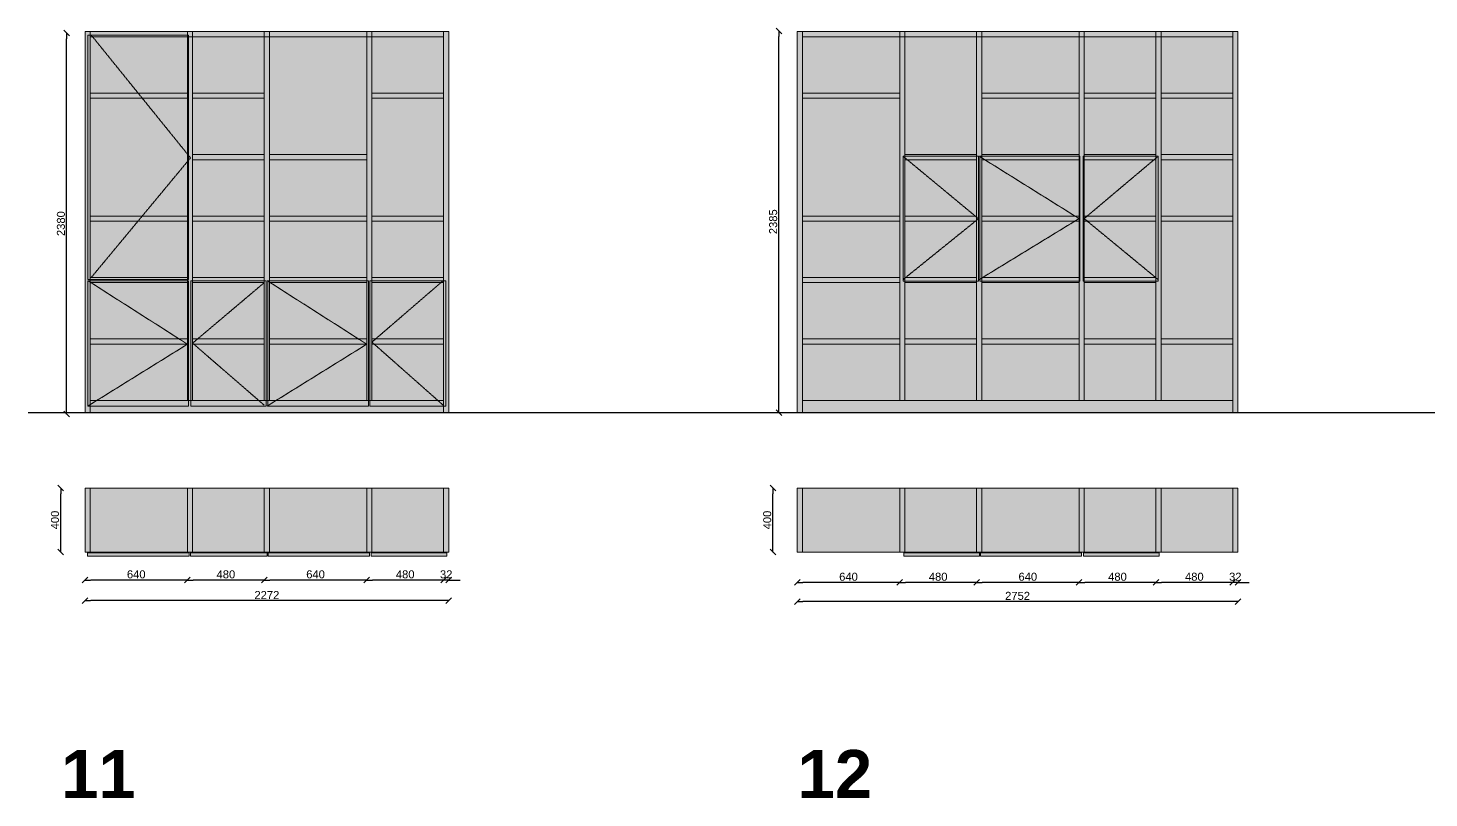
# Model space of a CAD drawing. Header units: inches. Extents: x -2150 to 187520, y -61540 to -22885.
# Drawn here: x 108414 to 117164, y -41504 to -36694 of the extents above; entities that cross this region are included whole.
import ezdxf

# ---------------------------------------------------------------- set-up
doc = ezdxf.new("R2010")
doc.units = ezdxf.units.IN
doc.header["$MEASUREMENT"] = 0
doc.linetypes.add('ISO-02 Linea a tratti', pattern=[3.81, 3.048, -0.762])
doc.layers.add('Linee arredi', color=3, linetype='Continuous', lineweight=20)
doc.layers.add('Quote', color=5, linetype='Continuous')
doc.styles.add('Arial', font='Arial.ttf')
doc.styles.add('Arial (bold)', font='Arial Bold.ttf')
doc.dimstyles.new('M&C_quote arredo', dxfattribs={"dimtxt": 50, "dimasz": 35.34668, "dimexe": 0, "dimexo": 0, "dimgap": 10, "dimtad": 1, "dimdec": 0, "dimtxsty": 'Arial', "dimblk": 'VW_SLASH', "dimcen": 0, "dimse1": 1, "dimse2": 1, "dimazin": 0, "dimtfac": 1, "dimtdec": 0, "dimtix": 1, "dimtmove": 0, "dimatfit": 0, "dimldrblk": 'VW_SLASH', "dimfxl": 0, "dimfxlon": 1, "dimfrac": 2, "dimtolj": 1, "dimarcsym": 0})

# ---------------------------------------------------------------- blocks, each defined once
blk = doc.blocks.new('VW_SLASH')
at = {"color": 0, "linetype": 'ByBlock', "lineweight": -2, "transparency": 16777216}
blk.add_line((0, 0), (-1, 0), dxfattribs=at)
at = {"color": 0, "linetype": 'Continuous', "lineweight": -2, "transparency": 16777216, "flags": 128}
blk.add_lwpolyline([(0.5, 0.5), (-0.5, -0.5)], dxfattribs=at)
blk = doc.blocks.new('*D471')
at = {"layer": 'Defpoints', "color": 0, "transparency": 16777216}
for p in [(108654.8, -36726), (108806.7, -36726), (108806.7, -39106)]:
    blk.add_point(p, dxfattribs=at)
at = {"layer": 'Quote', "color": 0, "lineweight": -2, "transparency": 16777216}
blk.add_line((108654.8, -39070.6), (108654.8, -36761.3), dxfattribs=at)
at = {"layer": 'Quote', "color": 0, "lineweight": -2, "transparency": 16777216, "xscale": 35.3466796875, "yscale": 35.3466796875, "zscale": 35.3466796875}
for p, rotation in [((108654.8, -36726), 90), ((108654.8, -39106), 270)]:
    blk.add_blockref('VW_SLASH', p, dxfattribs=dict(at, rotation=rotation))
at = {"layer": 'Quote', "color": 0, "transparency": 16777216, "insert": (108619.2, -37916), "char_height": 50, "attachment_point": 5, "rotation": 90, "style": 'Arial'}
blk.add_mtext('\\A1;2380', dxfattribs=at)
blk = doc.blocks.new('*D472')
at = {"layer": 'Defpoints', "color": 0, "transparency": 16777216}
for p in [(108769.5, -39981.7), (109409.5, -39967.7), (108769.5, -40142.7)]:
    blk.add_point(p, dxfattribs=at)
at = {"layer": 'Quote', "color": 0, "lineweight": -2, "transparency": 16777216}
blk.add_line((109374.2, -40142.7), (108804.9, -40142.7), dxfattribs=at)
at = {"layer": 'Quote', "color": 0, "lineweight": -2, "transparency": 16777216, "xscale": 35.3466796875, "yscale": 35.3466796875, "zscale": 35.3466796875, "rotation": 180}
blk.add_blockref('VW_SLASH', (108769.5, -40142.7), dxfattribs=at)
at = {"layer": 'Quote', "color": 0, "lineweight": -2, "transparency": 16777216, "xscale": 35.3466796875, "yscale": 35.3466796875, "zscale": 35.3466796875}
blk.add_blockref('VW_SLASH', (109409.5, -40142.7), dxfattribs=at)
at = {"layer": 'Quote', "color": 0, "transparency": 16777216, "insert": (109089.5, -40107.2), "char_height": 50, "attachment_point": 5, "style": 'Arial'}
blk.add_mtext('\\A1;640', dxfattribs=at)
blk = doc.blocks.new('*D473')
at = {"layer": 'Defpoints', "color": 0, "transparency": 16777216}
for p in [(109409.5, -39967.7), (109889.5, -39905.7), (109409.5, -40142.7)]:
    blk.add_point(p, dxfattribs=at)
at = {"layer": 'Quote', "color": 0, "lineweight": -2, "transparency": 16777216}
blk.add_line((109854.2, -40142.7), (109444.9, -40142.7), dxfattribs=at)
at = {"layer": 'Quote', "color": 0, "lineweight": -2, "transparency": 16777216, "xscale": 35.3466796875, "yscale": 35.3466796875, "zscale": 35.3466796875, "rotation": 180}
blk.add_blockref('VW_SLASH', (109409.5, -40142.7), dxfattribs=at)
at = {"layer": 'Quote', "color": 0, "lineweight": -2, "transparency": 16777216, "xscale": 35.3466796875, "yscale": 35.3466796875, "zscale": 35.3466796875}
blk.add_blockref('VW_SLASH', (109889.5, -40142.7), dxfattribs=at)
at = {"layer": 'Quote', "color": 0, "transparency": 16777216, "insert": (109649.5, -40107.2), "char_height": 50, "attachment_point": 5, "style": 'Arial'}
blk.add_mtext('\\A1;480', dxfattribs=at)
blk = doc.blocks.new('*D474')
at = {"layer": 'Defpoints', "color": 0, "transparency": 16777216}
for p in [(109889.5, -39905.7), (110529.5, -39967.7), (109889.5, -40142.7)]:
    blk.add_point(p, dxfattribs=at)
at = {"layer": 'Quote', "color": 0, "lineweight": -2, "transparency": 16777216}
blk.add_line((110494.2, -40142.7), (109924.9, -40142.7), dxfattribs=at)
at = {"layer": 'Quote', "color": 0, "lineweight": -2, "transparency": 16777216, "xscale": 35.3466796875, "yscale": 35.3466796875, "zscale": 35.3466796875, "rotation": 180}
blk.add_blockref('VW_SLASH', (109889.5, -40142.7), dxfattribs=at)
at = {"layer": 'Quote', "color": 0, "lineweight": -2, "transparency": 16777216, "xscale": 35.3466796875, "yscale": 35.3466796875, "zscale": 35.3466796875}
blk.add_blockref('VW_SLASH', (110529.5, -40142.7), dxfattribs=at)
at = {"layer": 'Quote', "color": 0, "transparency": 16777216, "insert": (110209.5, -40107.2), "char_height": 50, "attachment_point": 5, "style": 'Arial'}
blk.add_mtext('\\A1;640', dxfattribs=at)
blk = doc.blocks.new('*D475')
at = {"layer": 'Defpoints', "color": 0, "transparency": 16777216}
for p in [(110529.5, -39967.7), (111009.5, -39981.7), (110529.5, -40142.7)]:
    blk.add_point(p, dxfattribs=at)
at = {"layer": 'Quote', "color": 0, "lineweight": -2, "transparency": 16777216}
blk.add_line((110974.2, -40142.7), (110564.9, -40142.7), dxfattribs=at)
at = {"layer": 'Quote', "color": 0, "lineweight": -2, "transparency": 16777216, "xscale": 35.3466796875, "yscale": 35.3466796875, "zscale": 35.3466796875, "rotation": 180}
blk.add_blockref('VW_SLASH', (110529.5, -40142.7), dxfattribs=at)
at = {"layer": 'Quote', "color": 0, "lineweight": -2, "transparency": 16777216, "xscale": 35.3466796875, "yscale": 35.3466796875, "zscale": 35.3466796875}
blk.add_blockref('VW_SLASH', (111009.5, -40142.7), dxfattribs=at)
at = {"layer": 'Quote', "color": 0, "transparency": 16777216, "insert": (110769.5, -40107.2), "char_height": 50, "attachment_point": 5, "style": 'Arial'}
blk.add_mtext('\\A1;480', dxfattribs=at)
blk = doc.blocks.new('*D476')
at = {"layer": 'Defpoints', "color": 0, "transparency": 16777216}
for p in [(111009.5, -39981.7), (111041.5, -39981.7), (111009.5, -40142.7)]:
    blk.add_point(p, dxfattribs=at)
at = {"layer": 'Quote', "color": 0, "lineweight": -2, "transparency": 16777216}
for p, q in [((110974.2, -40142.7), (110938.8, -40142.7)), ((111041.5, -40142.7), (111009.5, -40142.7)), ((111076.9, -40142.7), (111112.2, -40142.7))]:
    blk.add_line(p, q, dxfattribs=at)
at = {"layer": 'Quote', "color": 0, "lineweight": -2, "transparency": 16777216, "xscale": 35.3466796875, "yscale": 35.3466796875, "zscale": 35.3466796875}
blk.add_blockref('VW_SLASH', (111009.5, -40142.7), dxfattribs=at)
at = {"layer": 'Quote', "color": 0, "lineweight": -2, "transparency": 16777216, "xscale": 35.3466796875, "yscale": 35.3466796875, "zscale": 35.3466796875, "rotation": 180}
blk.add_blockref('VW_SLASH', (111041.5, -40142.7), dxfattribs=at)
at = {"layer": 'Quote', "color": 0, "transparency": 16777216, "insert": (111025.5, -40107.2), "char_height": 50, "attachment_point": 5, "style": 'Arial'}
blk.add_mtext('\\A1;32', dxfattribs=at)
blk = doc.blocks.new('*D477')
at = {"layer": 'Defpoints', "color": 0, "transparency": 16777216}
for p in [(108769.5, -39981.7), (111041.5, -39981.7), (108769.5, -40271.4)]:
    blk.add_point(p, dxfattribs=at)
at = {"layer": 'Quote', "color": 0, "lineweight": -2, "transparency": 16777216}
blk.add_line((111006.2, -40271.4), (108804.9, -40271.4), dxfattribs=at)
at = {"layer": 'Quote', "color": 0, "lineweight": -2, "transparency": 16777216, "xscale": 35.3466796875, "yscale": 35.3466796875, "zscale": 35.3466796875, "rotation": 180}
blk.add_blockref('VW_SLASH', (108769.5, -40271.4), dxfattribs=at)
at = {"layer": 'Quote', "color": 0, "lineweight": -2, "transparency": 16777216, "xscale": 35.3466796875, "yscale": 35.3466796875, "zscale": 35.3466796875}
blk.add_blockref('VW_SLASH', (111041.5, -40271.4), dxfattribs=at)
at = {"layer": 'Quote', "color": 0, "transparency": 16777216, "insert": (109905.5, -40236.3), "char_height": 50, "attachment_point": 5, "style": 'Arial'}
blk.add_mtext('\\A1;2272', dxfattribs=at)
blk = doc.blocks.new('*D478')
at = {"layer": 'Defpoints', "color": 0, "transparency": 16777216}
for p in [(113218.2, -39967.7), (113858.2, -39920.7), (113218.2, -40157.7)]:
    blk.add_point(p, dxfattribs=at)
at = {"layer": 'Quote', "color": 0, "lineweight": -2, "transparency": 16777216}
blk.add_line((113822.9, -40157.7), (113253.6, -40157.7), dxfattribs=at)
at = {"layer": 'Quote', "color": 0, "lineweight": -2, "transparency": 16777216, "xscale": 35.3466796875, "yscale": 35.3466796875, "zscale": 35.3466796875, "rotation": 180}
blk.add_blockref('VW_SLASH', (113218.2, -40157.7), dxfattribs=at)
at = {"layer": 'Quote', "color": 0, "lineweight": -2, "transparency": 16777216, "xscale": 35.3466796875, "yscale": 35.3466796875, "zscale": 35.3466796875}
blk.add_blockref('VW_SLASH', (113858.2, -40157.7), dxfattribs=at)
at = {"layer": 'Quote', "color": 0, "transparency": 16777216, "insert": (113538.2, -40122.2), "char_height": 50, "attachment_point": 5, "style": 'Arial'}
blk.add_mtext('\\A1;640', dxfattribs=at)
blk = doc.blocks.new('*D479')
at = {"layer": 'Defpoints', "color": 0, "transparency": 16777216}
for p in [(113858.2, -39920.7), (114338.2, -39967.7), (113858.2, -40157.7)]:
    blk.add_point(p, dxfattribs=at)
at = {"layer": 'Quote', "color": 0, "lineweight": -2, "transparency": 16777216}
blk.add_line((114302.9, -40157.7), (113893.6, -40157.7), dxfattribs=at)
at = {"layer": 'Quote', "color": 0, "lineweight": -2, "transparency": 16777216, "xscale": 35.3466796875, "yscale": 35.3466796875, "zscale": 35.3466796875, "rotation": 180}
blk.add_blockref('VW_SLASH', (113858.2, -40157.7), dxfattribs=at)
at = {"layer": 'Quote', "color": 0, "lineweight": -2, "transparency": 16777216, "xscale": 35.3466796875, "yscale": 35.3466796875, "zscale": 35.3466796875}
blk.add_blockref('VW_SLASH', (114338.2, -40157.7), dxfattribs=at)
at = {"layer": 'Quote', "color": 0, "transparency": 16777216, "insert": (114098.2, -40122.2), "char_height": 50, "attachment_point": 5, "style": 'Arial'}
blk.add_mtext('\\A1;480', dxfattribs=at)
blk = doc.blocks.new('*D480')
at = {"layer": 'Defpoints', "color": 0, "transparency": 16777216}
for p in [(114338.2, -39967.7), (114978.2, -39920.7), (114338.2, -40157.7)]:
    blk.add_point(p, dxfattribs=at)
at = {"layer": 'Quote', "color": 0, "lineweight": -2, "transparency": 16777216}
blk.add_line((114942.9, -40157.7), (114373.6, -40157.7), dxfattribs=at)
at = {"layer": 'Quote', "color": 0, "lineweight": -2, "transparency": 16777216, "xscale": 35.3466796875, "yscale": 35.3466796875, "zscale": 35.3466796875, "rotation": 180}
blk.add_blockref('VW_SLASH', (114338.2, -40157.7), dxfattribs=at)
at = {"layer": 'Quote', "color": 0, "lineweight": -2, "transparency": 16777216, "xscale": 35.3466796875, "yscale": 35.3466796875, "zscale": 35.3466796875}
blk.add_blockref('VW_SLASH', (114978.2, -40157.7), dxfattribs=at)
at = {"layer": 'Quote', "color": 0, "transparency": 16777216, "insert": (114658.2, -40122.2), "char_height": 50, "attachment_point": 5, "style": 'Arial'}
blk.add_mtext('\\A1;640', dxfattribs=at)
blk = doc.blocks.new('*D481')
at = {"layer": 'Defpoints', "color": 0, "transparency": 16777216}
for p in [(114978.2, -39920.7), (115458.2, -39967.7), (114978.2, -40157.7)]:
    blk.add_point(p, dxfattribs=at)
at = {"layer": 'Quote', "color": 0, "lineweight": -2, "transparency": 16777216}
blk.add_line((115422.9, -40157.7), (115013.6, -40157.7), dxfattribs=at)
at = {"layer": 'Quote', "color": 0, "lineweight": -2, "transparency": 16777216, "xscale": 35.3466796875, "yscale": 35.3466796875, "zscale": 35.3466796875, "rotation": 180}
blk.add_blockref('VW_SLASH', (114978.2, -40157.7), dxfattribs=at)
at = {"layer": 'Quote', "color": 0, "lineweight": -2, "transparency": 16777216, "xscale": 35.3466796875, "yscale": 35.3466796875, "zscale": 35.3466796875}
blk.add_blockref('VW_SLASH', (115458.2, -40157.7), dxfattribs=at)
at = {"layer": 'Quote', "color": 0, "transparency": 16777216, "insert": (115218.2, -40122.2), "char_height": 50, "attachment_point": 5, "style": 'Arial'}
blk.add_mtext('\\A1;480', dxfattribs=at)
blk = doc.blocks.new('*D482')
at = {"layer": 'Defpoints', "color": 0, "transparency": 16777216}
for p in [(115458.2, -39967.7), (115938.2, -39920.7), (115458.2, -40157.7)]:
    blk.add_point(p, dxfattribs=at)
at = {"layer": 'Quote', "color": 0, "lineweight": -2, "transparency": 16777216}
blk.add_line((115902.9, -40157.7), (115493.6, -40157.7), dxfattribs=at)
at = {"layer": 'Quote', "color": 0, "lineweight": -2, "transparency": 16777216, "xscale": 35.3466796875, "yscale": 35.3466796875, "zscale": 35.3466796875, "rotation": 180}
blk.add_blockref('VW_SLASH', (115458.2, -40157.7), dxfattribs=at)
at = {"layer": 'Quote', "color": 0, "lineweight": -2, "transparency": 16777216, "xscale": 35.3466796875, "yscale": 35.3466796875, "zscale": 35.3466796875}
blk.add_blockref('VW_SLASH', (115938.2, -40157.7), dxfattribs=at)
at = {"layer": 'Quote', "color": 0, "transparency": 16777216, "insert": (115698.2, -40122.2), "char_height": 50, "attachment_point": 5, "style": 'Arial'}
blk.add_mtext('\\A1;480', dxfattribs=at)
blk = doc.blocks.new('*D483')
at = {"layer": 'Defpoints', "color": 0, "transparency": 16777216}
for p in [(115938.2, -39920.7), (115970.2, -39996.7), (115938.2, -40157.7)]:
    blk.add_point(p, dxfattribs=at)
at = {"layer": 'Quote', "color": 0, "lineweight": -2, "transparency": 16777216}
for p, q in [((115902.9, -40157.7), (115867.5, -40157.7)), ((115970.2, -40157.7), (115938.2, -40157.7)), ((116005.6, -40157.7), (116040.9, -40157.7))]:
    blk.add_line(p, q, dxfattribs=at)
at = {"layer": 'Quote', "color": 0, "lineweight": -2, "transparency": 16777216, "xscale": 35.3466796875, "yscale": 35.3466796875, "zscale": 35.3466796875}
blk.add_blockref('VW_SLASH', (115938.2, -40157.7), dxfattribs=at)
at = {"layer": 'Quote', "color": 0, "lineweight": -2, "transparency": 16777216, "xscale": 35.3466796875, "yscale": 35.3466796875, "zscale": 35.3466796875, "rotation": 180}
blk.add_blockref('VW_SLASH', (115970.2, -40157.7), dxfattribs=at)
at = {"layer": 'Quote', "color": 0, "transparency": 16777216, "insert": (115954.2, -40122.2), "char_height": 50, "attachment_point": 5, "style": 'Arial'}
blk.add_mtext('\\A1;32', dxfattribs=at)
blk = doc.blocks.new('*D484')
at = {"layer": 'Defpoints', "color": 0, "transparency": 16777216}
for p in [(113103.5, -36711.7), (113255.4, -36711.7), (113255.4, -39096.7)]:
    blk.add_point(p, dxfattribs=at)
at = {"layer": 'Quote', "color": 0, "lineweight": -2, "transparency": 16777216}
blk.add_line((113103.5, -39061.4), (113103.5, -36747.1), dxfattribs=at)
at = {"layer": 'Quote', "color": 0, "lineweight": -2, "transparency": 16777216, "xscale": 35.3466796875, "yscale": 35.3466796875, "zscale": 35.3466796875}
for p, rotation in [((113103.5, -36711.7), 90), ((113103.5, -39096.7), 270)]:
    blk.add_blockref('VW_SLASH', p, dxfattribs=dict(at, rotation=rotation))
at = {"layer": 'Quote', "color": 0, "transparency": 16777216, "insert": (113067.9, -37904.2), "char_height": 50, "attachment_point": 5, "rotation": 90, "style": 'Arial'}
blk.add_mtext('\\A1;2385', dxfattribs=at)
blk = doc.blocks.new('*D485')
at = {"layer": 'Defpoints', "color": 0, "transparency": 16777216}
for p in [(113218.2, -39987.5), (115970.2, -39996.7), (113218.2, -40277.2)]:
    blk.add_point(p, dxfattribs=at)
at = {"layer": 'Quote', "color": 0, "lineweight": -2, "transparency": 16777216}
blk.add_line((115934.9, -40277.2), (113253.6, -40277.2), dxfattribs=at)
at = {"layer": 'Quote', "color": 0, "lineweight": -2, "transparency": 16777216, "xscale": 35.3466796875, "yscale": 35.3466796875, "zscale": 35.3466796875, "rotation": 180}
blk.add_blockref('VW_SLASH', (113218.2, -40277.2), dxfattribs=at)
at = {"layer": 'Quote', "color": 0, "lineweight": -2, "transparency": 16777216, "xscale": 35.3466796875, "yscale": 35.3466796875, "zscale": 35.3466796875}
blk.add_blockref('VW_SLASH', (115970.2, -40277.2), dxfattribs=at)
at = {"layer": 'Quote', "color": 0, "transparency": 16777216, "insert": (114594.2, -40241.6), "char_height": 50, "attachment_point": 5, "style": 'Arial'}
blk.add_mtext('\\A1;2752', dxfattribs=at)
blk = doc.blocks.new('*D520')
at = {"layer": 'Defpoints', "color": 0, "transparency": 16777216}
for p in [(108617.6, -39567.7), (108769.5, -39567.7), (108769.5, -39967.7)]:
    blk.add_point(p, dxfattribs=at)
at = {"layer": 'Quote', "color": 0, "lineweight": -2, "transparency": 16777216}
blk.add_line((108617.6, -39932.4), (108617.6, -39603.1), dxfattribs=at)
at = {"layer": 'Quote', "color": 0, "lineweight": -2, "transparency": 16777216, "xscale": 35.3466796875, "yscale": 35.3466796875, "zscale": 35.3466796875}
for p, rotation in [((108617.6, -39567.7), 90), ((108617.6, -39967.7), 270)]:
    blk.add_blockref('VW_SLASH', p, dxfattribs=dict(at, rotation=rotation))
at = {"layer": 'Quote', "color": 0, "transparency": 16777216, "insert": (108582.1, -39767.7), "char_height": 50, "attachment_point": 5, "rotation": 90, "style": 'Arial'}
blk.add_mtext('\\A1;400', dxfattribs=at)
blk = doc.blocks.new('*D521')
at = {"layer": 'Defpoints', "color": 0, "transparency": 16777216}
for p in [(113066.3, -39567.7), (113218.2, -39567.7), (113218.2, -39967.7)]:
    blk.add_point(p, dxfattribs=at)
at = {"layer": 'Quote', "color": 0, "lineweight": -2, "transparency": 16777216}
blk.add_line((113066.3, -39932.4), (113066.3, -39603.1), dxfattribs=at)
at = {"layer": 'Quote', "color": 0, "lineweight": -2, "transparency": 16777216, "xscale": 35.3466796875, "yscale": 35.3466796875, "zscale": 35.3466796875}
for p, rotation in [((113066.3, -39567.7), 90), ((113066.3, -39967.7), 270)]:
    blk.add_blockref('VW_SLASH', p, dxfattribs=dict(at, rotation=rotation))
at = {"layer": 'Quote', "color": 0, "transparency": 16777216, "insert": (113030.8, -39767.7), "char_height": 50, "attachment_point": 5, "rotation": 90, "style": 'Arial'}
blk.add_mtext('\\A1;400', dxfattribs=at)

msp = doc.modelspace()

# ---------------------------------------------------------------- hatches: boundary and pattern name
at = {"layer": 'Linee arredi'}
h = msp.add_hatch(color=7, dxfattribs=at)
h.dxf.hatch_style = 1
h.paths.add_polyline_path([(108769.5, -36716.7), (108801.5, -36716.7), (108801.5, -39096.7), (108769.5, -39096.7)])
h = msp.add_hatch(color=252, dxfattribs=at)
h.dxf.hatch_style = 1
h.paths.add_polyline_path([(108787.5, -36738.4), (109416.5, -36738.4), (109416.5, -38264.7), (108787.5, -38264.7)])
h = msp.add_hatch(color=7, dxfattribs=at)
h.dxf.hatch_style = 1
h.paths.add_polyline_path([(108801.5, -36748.7), (108801.5, -36716.7), (111009.5, -36716.7), (111009.5, -36748.7)])
h = msp.add_hatch(color=7, dxfattribs=at)
h.dxf.hatch_style = 1
h.paths.add_polyline_path([(109409.5, -36716.7), (109441.5, -36716.7), (109441.5, -39020.7), (109409.5, -39020.7)])
h = msp.add_hatch(color=254, dxfattribs=at)
h.dxf.hatch_style = 1
h.paths.add_polyline_path([(111009.5, -36748.7), (110561.5, -36748.7), (110561.5, -37100.7), (111009.5, -37100.7)])
h.paths.add_polyline_path([(110529.5, -36748.7), (109921.5, -36748.7), (109921.5, -37484.6), (110529.5, -37484.6)])
h.paths.add_polyline_path([(109889.5, -36748.7), (109441.5, -36748.7), (109441.5, -37100.7), (109889.5, -37100.7)])
h.paths.add_polyline_path([(109889.5, -37132.7), (109441.5, -37132.7), (109441.5, -37484.6), (109889.5, -37484.6)])
h.paths.add_polyline_path([(109889.5, -37516.6), (109441.5, -37516.6), (109441.5, -37868.6), (109889.5, -37868.6)])
h.paths.add_polyline_path([(110529.5, -37516.6), (109921.5, -37516.6), (109921.5, -37868.6), (110529.5, -37868.6)])
h.paths.add_polyline_path([(111009.5, -37132.7), (110561.5, -37132.7), (110561.5, -37868.6), (111009.5, -37868.6)])
h.paths.add_polyline_path([(111009.5, -37900.6), (110561.5, -37900.6), (110561.5, -38252.5), (111009.5, -38252.5)])
h.paths.add_polyline_path([(110529.5, -37900.6), (109921.5, -37900.6), (109921.5, -38252.5), (110529.5, -38252.5)])
h.paths.add_polyline_path([(109889.5, -37900.6), (109441.5, -37900.6), (109441.5, -38252.5), (109889.5, -38252.5)])
h = msp.add_hatch(color=7, dxfattribs=at)
h.dxf.hatch_style = 1
h.paths.add_polyline_path([(109889.5, -36716.7), (109921.5, -36716.7), (109921.5, -39020.7), (109889.5, -39020.7)])
h = msp.add_hatch(color=7, dxfattribs=at)
h.dxf.hatch_style = 1
h.paths.add_polyline_path([(110529.5, -36716.7), (110561.5, -36716.7), (110561.5, -39020.7), (110529.5, -39020.7)])
h = msp.add_hatch(color=7, dxfattribs=at)
h.dxf.hatch_style = 1
h.paths.add_polyline_path([(111009.5, -36716.7), (111041.5, -36716.7), (111041.5, -39096.7), (111009.5, -39096.7)])
h = msp.add_hatch(color=7, dxfattribs=at)
h.dxf.hatch_style = 1
h.paths.add_polyline_path([(113218.2, -36716.7), (113250.2, -36716.7), (113250.2, -39096.7), (113218.2, -39096.7)])
h = msp.add_hatch(color=7, dxfattribs=at)
h.dxf.hatch_style = 1
h.paths.add_polyline_path([(113250.2, -36748.7), (113250.2, -36716.7), (115938.2, -36716.7), (115938.2, -36748.7)])
h = msp.add_hatch(color=254, dxfattribs=at)
h.dxf.hatch_style = 1
h.paths.add_polyline_path([(113858.2, -36748.7), (113250.2, -36748.7), (113250.2, -37100.7), (113858.2, -37100.7)])
h.paths.add_polyline_path([(113858.2, -37132.7), (113250.2, -37132.7), (113250.2, -37868.6), (113858.2, -37868.6)])
h.paths.add_polyline_path([(113858.2, -37900.6), (113250.2, -37900.6), (113250.2, -38252.5), (113858.2, -38252.5)])
h.paths.add_polyline_path([(113858.2, -38284.5), (113250.2, -38284.5), (113250.2, -38636.5), (113858.2, -38636.5)])
h.paths.add_polyline_path([(113858.2, -38668.5), (113250.2, -38668.5), (113250.2, -39020.7), (113858.2, -39020.7)])
h.paths.add_polyline_path([(114338.2, -38668.5), (113890.2, -38668.5), (113890.2, -39020.7), (114338.2, -39020.7)])
h.paths.add_polyline_path([(114338.2, -38284.5), (113890.2, -38284.5), (113890.2, -38636.5), (114338.2, -38636.5)])
h.paths.add_polyline_path([(114338.2, -36748.7), (113890.2, -36748.7), (113890.2, -37484.6), (114338.2, -37484.6)])
h.paths.add_polyline_path([(114978.2, -36748.7), (114370.2, -36748.7), (114370.2, -37100.7), (114978.2, -37100.7)])
h.paths.add_polyline_path([(114978.2, -37132.7), (114370.2, -37132.7), (114370.2, -37484.6), (114978.2, -37484.6)])
h.paths.add_polyline_path([(115458.2, -36748.7), (115010.2, -36748.7), (115010.2, -37100.7), (115458.2, -37100.7)])
h.paths.add_polyline_path([(115458.2, -37132.7), (115010.2, -37132.7), (115010.2, -37484.6), (115458.2, -37484.6)])
h.paths.add_polyline_path([(115938.2, -36748.7), (115490.2, -36748.7), (115490.2, -37100.7), (115938.2, -37100.7)])
h.paths.add_polyline_path([(115938.2, -37132.7), (115490.2, -37132.7), (115490.2, -37484.6), (115938.2, -37484.6)])
h.paths.add_polyline_path([(115938.2, -37516.6), (115490.2, -37516.6), (115490.2, -37868.6), (115938.2, -37868.6)])
h.paths.add_polyline_path([(115938.2, -37900.6), (115490.2, -37900.6), (115490.2, -38636.5), (115938.2, -38636.5)])
h.paths.add_polyline_path([(115938.2, -38668.5), (115490.2, -38668.5), (115490.2, -39020.7), (115938.2, -39020.7)])
h.paths.add_polyline_path([(115458.2, -38668.5), (115010.2, -38668.5), (115010.2, -39020.7), (115458.2, -39020.7)])
h.paths.add_polyline_path([(115458.2, -38284.5), (115010.2, -38284.5), (115010.2, -38636.5), (115458.2, -38636.5)])
h.paths.add_polyline_path([(114978.2, -38284.5), (114370.2, -38284.5), (114370.2, -38636.5), (114978.2, -38636.5)])
h.paths.add_polyline_path([(114978.2, -38668.5), (114370.2, -38668.5), (114370.2, -39020.7), (114978.2, -39020.7)])
h = msp.add_hatch(color=7, dxfattribs=at)
h.dxf.hatch_style = 1
h.paths.add_polyline_path([(113858.2, -36716.7), (113890.2, -36716.7), (113890.2, -39020.7), (113858.2, -39020.7)])
h = msp.add_hatch(color=7, dxfattribs=at)
h.dxf.hatch_style = 1
h.paths.add_polyline_path([(114338.2, -36716.7), (114370.2, -36716.7), (114370.2, -39020.7), (114338.2, -39020.7)])
h = msp.add_hatch(color=7, dxfattribs=at)
h.dxf.hatch_style = 1
h.paths.add_polyline_path([(114978.2, -36716.7), (115010.2, -36716.7), (115010.2, -39020.7), (114978.2, -39020.7)])
h = msp.add_hatch(color=7, dxfattribs=at)
h.dxf.hatch_style = 1
h.paths.add_polyline_path([(115458.2, -36716.7), (115490.2, -36716.7), (115490.2, -39020.7), (115458.2, -39020.7)])
h = msp.add_hatch(color=7, dxfattribs=at)
h.dxf.hatch_style = 1
h.paths.add_polyline_path([(115938.2, -36716.7), (115970.2, -36716.7), (115970.2, -39096.7), (115938.2, -39096.7)])
h = msp.add_hatch(color=7, dxfattribs=at)
h.dxf.hatch_style = 1
h.paths.add_polyline_path([(108801.5, -37132.7), (108801.5, -37100.7), (109409.5, -37100.7), (109409.5, -37132.7)])
h = msp.add_hatch(color=7, dxfattribs=at)
h.dxf.hatch_style = 1
h.paths.add_polyline_path([(109441.5, -37132.7), (109441.5, -37100.7), (109889.5, -37100.7), (109889.5, -37132.7)])
h = msp.add_hatch(color=7, dxfattribs=at)
h.dxf.hatch_style = 1
h.paths.add_polyline_path([(110561.5, -37132.7), (110561.5, -37100.7), (111009.5, -37100.7), (111009.5, -37132.7)])
h = msp.add_hatch(color=7, dxfattribs=at)
h.dxf.hatch_style = 1
h.paths.add_polyline_path([(113250.2, -37132.7), (113250.2, -37100.7), (113858.2, -37100.7), (113858.2, -37132.7)])
h = msp.add_hatch(color=7, dxfattribs=at)
h.dxf.hatch_style = 1
h.paths.add_polyline_path([(114370.2, -37132.7), (114370.2, -37100.7), (114978.2, -37100.7), (114978.2, -37132.7)])
h = msp.add_hatch(color=7, dxfattribs=at)
h.dxf.hatch_style = 1
h.paths.add_polyline_path([(115010.2, -37132.7), (115010.2, -37100.7), (115458.2, -37100.7), (115458.2, -37132.7)])
h = msp.add_hatch(color=7, dxfattribs=at)
h.dxf.hatch_style = 1
h.paths.add_polyline_path([(115490.2, -37132.7), (115490.2, -37100.7), (115938.2, -37100.7), (115938.2, -37132.7)])
h = msp.add_hatch(color=7, dxfattribs=at)
h.dxf.hatch_style = 1
h.paths.add_polyline_path([(109441.5, -37516.6), (109441.5, -37484.6), (109889.5, -37484.6), (109889.5, -37516.6)])
h = msp.add_hatch(color=7, dxfattribs=at)
h.dxf.hatch_style = 1
h.paths.add_polyline_path([(109921.5, -37516.6), (109921.5, -37484.6), (110529.5, -37484.6), (110529.5, -37516.6)])
h = msp.add_hatch(color=252, dxfattribs=at)
h.dxf.hatch_style = 1
h.paths.add_polyline_path([(113879.2, -37495.4), (114350.2, -37495.4), (114350.2, -38275.4), (113879.2, -38275.4)])
h = msp.add_hatch(color=7, dxfattribs=at)
h.dxf.hatch_style = 1
h.paths.add_polyline_path([(113890.2, -37516.6), (113890.2, -37484.6), (114338.2, -37484.6), (114338.2, -37516.6)])
h = msp.add_hatch(color=252, dxfattribs=at)
h.dxf.hatch_style = 1
h.paths.add_polyline_path([(114359.2, -37495.4), (114982.2, -37495.4), (114982.2, -38275.4), (114359.2, -38275.4)])
h = msp.add_hatch(color=7, dxfattribs=at)
h.dxf.hatch_style = 1
h.paths.add_polyline_path([(114370.2, -37516.6), (114370.2, -37484.6), (114978.2, -37484.6), (114978.2, -37516.6)])
h = msp.add_hatch(color=252, dxfattribs=at)
h.dxf.hatch_style = 1
h.paths.add_polyline_path([(115003.2, -37495.4), (115472.2, -37495.4), (115472.2, -38275.4), (115003.2, -38275.4)])
h = msp.add_hatch(color=7, dxfattribs=at)
h.dxf.hatch_style = 1
h.paths.add_polyline_path([(115010.2, -37516.6), (115010.2, -37484.6), (115458.2, -37484.6), (115458.2, -37516.6)])
h = msp.add_hatch(color=7, dxfattribs=at)
h.dxf.hatch_style = 1
h.paths.add_polyline_path([(115490.2, -37516.6), (115490.2, -37484.6), (115938.2, -37484.6), (115938.2, -37516.6)])
h = msp.add_hatch(color=7, dxfattribs=at)
h.dxf.hatch_style = 1
h.paths.add_polyline_path([(108801.5, -37900.6), (108801.5, -37868.6), (109409.5, -37868.6), (109409.5, -37900.6)])
h = msp.add_hatch(color=7, dxfattribs=at)
h.dxf.hatch_style = 1
h.paths.add_polyline_path([(109441.5, -37900.6), (109441.5, -37868.6), (109889.5, -37868.6), (109889.5, -37900.6)])
h = msp.add_hatch(color=7, dxfattribs=at)
h.dxf.hatch_style = 1
h.paths.add_polyline_path([(109921.5, -37900.6), (109921.5, -37868.6), (110529.5, -37868.6), (110529.5, -37900.6)])
h = msp.add_hatch(color=7, dxfattribs=at)
h.dxf.hatch_style = 1
h.paths.add_polyline_path([(110561.5, -37900.6), (110561.5, -37868.6), (111009.5, -37868.6), (111009.5, -37900.6)])
h = msp.add_hatch(color=7, dxfattribs=at)
h.dxf.hatch_style = 1
h.paths.add_polyline_path([(113250.2, -37900.6), (113250.2, -37868.6), (113858.2, -37868.6), (113858.2, -37900.6)])
h = msp.add_hatch(color=7, dxfattribs=at)
h.dxf.hatch_style = 1
h.paths.add_polyline_path([(115490.2, -37900.6), (115490.2, -37868.6), (115938.2, -37868.6), (115938.2, -37900.6)])
h = msp.add_hatch(color=252, dxfattribs=at)
h.dxf.hatch_style = 1
h.paths.add_polyline_path([(108787.5, -38272.7), (109416.5, -38272.7), (109416.5, -39055.4), (108787.5, -39055.4)])
h = msp.add_hatch(color=7, dxfattribs=at)
h.dxf.hatch_style = 1
h.paths.add_polyline_path([(108801.5, -38284.5), (108801.5, -38252.5), (109409.5, -38252.5), (109409.5, -38284.5)])
h = msp.add_hatch(color=252, dxfattribs=at)
h.dxf.hatch_style = 1
h.paths.add_polyline_path([(109430.5, -38273.7), (109901.5, -38273.7), (109901.5, -39055.4), (109430.5, -39055.4)])
h = msp.add_hatch(color=7, dxfattribs=at)
h.dxf.hatch_style = 1
h.paths.add_polyline_path([(109441.5, -38284.5), (109441.5, -38252.5), (109889.5, -38252.5), (109889.5, -38284.5)])
h = msp.add_hatch(color=252, dxfattribs=at)
h.dxf.hatch_style = 1
h.paths.add_polyline_path([(109910.5, -38273.7), (110539.8, -38273.7), (110539.8, -39055.4), (109910.5, -39055.4)])
h = msp.add_hatch(color=7, dxfattribs=at)
h.dxf.hatch_style = 1
h.paths.add_polyline_path([(109921.5, -38284.5), (109921.5, -38252.5), (110529.5, -38252.5), (110529.5, -38284.5)])
h = msp.add_hatch(color=252, dxfattribs=at)
h.dxf.hatch_style = 1
h.paths.add_polyline_path([(110548.8, -38273.7), (111023.5, -38273.7), (111023.5, -39055.4), (110548.8, -39055.4)])
h = msp.add_hatch(color=7, dxfattribs=at)
h.dxf.hatch_style = 1
h.paths.add_polyline_path([(110561.5, -38284.5), (110561.5, -38252.5), (111009.5, -38252.5), (111009.5, -38284.5)])
h = msp.add_hatch(color=7, dxfattribs=at)
h.dxf.hatch_style = 1
h.paths.add_polyline_path([(113250.2, -38284.5), (113250.2, -38252.5), (113858.2, -38252.5), (113858.2, -38284.5)])
h = msp.add_hatch(color=7, dxfattribs=at)
h.dxf.hatch_style = 1
h.paths.add_polyline_path([(113890.2, -38284.5), (113890.2, -38252.5), (114338.2, -38252.5), (114338.2, -38284.5)])
h = msp.add_hatch(color=7, dxfattribs=at)
h.dxf.hatch_style = 1
h.paths.add_polyline_path([(114370.2, -38284.5), (114370.2, -38252.5), (114978.2, -38252.5), (114978.2, -38284.5)])
h = msp.add_hatch(color=7, dxfattribs=at)
h.dxf.hatch_style = 1
h.paths.add_polyline_path([(115010.2, -38284.5), (115010.2, -38252.5), (115458.2, -38252.5), (115458.2, -38284.5)])
h = msp.add_hatch(color=7, dxfattribs=at)
h.dxf.hatch_style = 1
h.paths.add_polyline_path([(108801.5, -38668.5), (108801.5, -38636.5), (109409.5, -38636.5), (109409.5, -38668.5)])
h = msp.add_hatch(color=7, dxfattribs=at)
h.dxf.hatch_style = 1
h.paths.add_polyline_path([(109441.5, -38668.5), (109441.5, -38636.5), (109889.5, -38636.5), (109889.5, -38668.5)])
h = msp.add_hatch(color=7, dxfattribs=at)
h.dxf.hatch_style = 1
h.paths.add_polyline_path([(109921.5, -38668.5), (109921.5, -38636.5), (110529.5, -38636.5), (110529.5, -38668.5)])
h = msp.add_hatch(color=7, dxfattribs=at)
h.dxf.hatch_style = 1
h.paths.add_polyline_path([(110561.5, -38668.5), (110561.5, -38636.5), (111009.5, -38636.5), (111009.5, -38668.5)])
h = msp.add_hatch(color=7, dxfattribs=at)
h.dxf.hatch_style = 1
h.paths.add_polyline_path([(113250.2, -38668.5), (113250.2, -38636.5), (113858.2, -38636.5), (113858.2, -38668.5)])
h = msp.add_hatch(color=7, dxfattribs=at)
h.dxf.hatch_style = 1
h.paths.add_polyline_path([(113890.2, -38668.5), (113890.2, -38636.5), (114338.2, -38636.5), (114338.2, -38668.5)])
h = msp.add_hatch(color=7, dxfattribs=at)
h.dxf.hatch_style = 1
h.paths.add_polyline_path([(114370.2, -38668.5), (114370.2, -38636.5), (114978.2, -38636.5), (114978.2, -38668.5)])
h = msp.add_hatch(color=7, dxfattribs=at)
h.dxf.hatch_style = 1
h.paths.add_polyline_path([(115010.2, -38668.5), (115010.2, -38636.5), (115458.2, -38636.5), (115458.2, -38668.5)])
h = msp.add_hatch(color=7, dxfattribs=at)
h.dxf.hatch_style = 1
h.paths.add_polyline_path([(115490.2, -38668.5), (115490.2, -38636.5), (115938.2, -38636.5), (115938.2, -38668.5)])
h = msp.add_hatch(color=7, dxfattribs=at)
h.dxf.hatch_style = 1
h.paths.add_polyline_path([(108801.5, -39096.7), (108801.5, -39020.7), (111009.5, -39020.7), (111009.5, -39096.7)])
h = msp.add_hatch(color=7, dxfattribs=at)
h.dxf.hatch_style = 1
h.paths.add_polyline_path([(113250.2, -39096.7), (113250.2, -39020.7), (115938.2, -39020.7), (115938.2, -39096.7)])
h = msp.add_hatch(color=7, dxfattribs=at)
h.dxf.hatch_style = 1
h.paths.add_polyline_path([(108801.5, -39567.7), (108769.5, -39567.7), (108769.5, -39967.7), (108801.5, -39967.7)])
h.paths.add_polyline_path([(109409.5, -39567.7), (108801.5, -39567.7), (108801.5, -39967.7), (109409.5, -39967.7)])
h.paths.add_polyline_path([(109441.5, -39567.7), (109409.5, -39567.7), (109409.5, -39967.7), (109441.5, -39967.7)])
h.paths.add_polyline_path([(109889.5, -39567.7), (109441.5, -39567.7), (109441.5, -39967.7), (109889.5, -39967.7)])
h.paths.add_polyline_path([(109921.5, -39567.7), (109889.5, -39567.7), (109889.5, -39967.7), (109921.5, -39967.7)])
h.paths.add_polyline_path([(110529.5, -39567.7), (109921.5, -39567.7), (109921.5, -39967.7), (110529.5, -39967.7)])
h.paths.add_polyline_path([(110561.5, -39567.7), (110529.5, -39567.7), (110529.5, -39967.7), (110561.5, -39967.7)])
h.paths.add_polyline_path([(111009.5, -39567.7), (110561.5, -39567.7), (110561.5, -39967.7), (111009.5, -39967.7)])
h.paths.add_polyline_path([(111041.5, -39567.7), (111009.5, -39567.7), (111009.5, -39967.7), (111041.5, -39967.7)])
h = msp.add_hatch(color=7, dxfattribs=at)
h.dxf.hatch_style = 1
h.paths.add_polyline_path([(113250.2, -39567.7), (113218.2, -39567.7), (113218.2, -39967.7), (113250.2, -39967.7)])
h.paths.add_polyline_path([(113858.2, -39567.7), (113250.2, -39567.7), (113250.2, -39967.7), (113858.2, -39967.7)])
h.paths.add_polyline_path([(113890.2, -39567.7), (113858.2, -39567.7), (113858.2, -39967.7), (113890.2, -39967.7)])
h.paths.add_polyline_path([(114338.2, -39567.7), (113890.2, -39567.7), (113890.2, -39967.7), (114338.2, -39967.7)])
h.paths.add_polyline_path([(114370.2, -39567.7), (114338.2, -39567.7), (114338.2, -39967.7), (114370.2, -39967.7)])
h.paths.add_polyline_path([(114978.2, -39567.7), (114370.2, -39567.7), (114370.2, -39967.7), (114978.2, -39967.7)])
h.paths.add_polyline_path([(115010.2, -39567.7), (114978.2, -39567.7), (114978.2, -39967.7), (115010.2, -39967.7)])
h.paths.add_polyline_path([(115458.2, -39567.7), (115010.2, -39567.7), (115010.2, -39967.7), (115458.2, -39967.7)])
h.paths.add_polyline_path([(115490.2, -39567.7), (115458.2, -39567.7), (115458.2, -39967.7), (115490.2, -39967.7)])
h.paths.add_polyline_path([(115938.2, -39567.7), (115490.2, -39567.7), (115490.2, -39967.7), (115938.2, -39967.7)])
h.paths.add_polyline_path([(115970.2, -39567.7), (115938.2, -39567.7), (115938.2, -39967.7), (115970.2, -39967.7)])
h = msp.add_hatch(color=252, dxfattribs=at)
h.dxf.hatch_style = 1
h.paths.add_polyline_path([(111030, -39971.7), (110556.3, -39971.7), (110556.3, -39993.7), (111030, -39993.7)])
h.paths.add_polyline_path([(110545.5, -39971.7), (109913.4, -39971.7), (109913.4, -39993.7), (110545.5, -39993.7)])
h.paths.add_polyline_path([(109908.1, -39971.7), (109427.5, -39971.7), (109427.5, -39993.7), (109908.1, -39993.7)])
h.paths.add_polyline_path([(109420.1, -39971.7), (108784.8, -39971.7), (108784.8, -39993.7), (109420.1, -39993.7)])
h = msp.add_hatch(color=252, dxfattribs=at)
h.dxf.hatch_style = 1
h.paths.add_polyline_path([(115478.6, -39971.7), (115005, -39971.7), (115005, -39993.7), (115478.6, -39993.7)])
h.paths.add_polyline_path([(114994.2, -39971.7), (114362.1, -39971.7), (114362.1, -39993.7), (114994.2, -39993.7)])
h.paths.add_polyline_path([(114356.7, -39971.7), (113883.1, -39971.7), (113883.1, -39993.7), (114356.7, -39993.7)])

# ---------------------------------------------------------------- linework, layer by layer
msp.add_line((108413.6, -39096.7), (187520.4, -39096.7))
at = {"layer": 'Linee arredi', "linetype": 'Continuous', "lineweight": 15, "transparency": 33554687, "flags": 128}
for points in [[(108769.5, -36716.7), (108801.5, -36716.7), (108801.5, -39096.7), (108769.5, -39096.7)], [(108787.5, -36738.4), (109416.5, -36738.4), (109416.5, -38264.7), (108787.5, -38264.7)], [(108801.5, -36748.7), (108801.5, -36716.7), (111009.5, -36716.7), (111009.5, -36748.7)], [(109409.5, -36716.7), (109441.5, -36716.7), (109441.5, -39020.7), (109409.5, -39020.7)], [(109889.5, -36716.7), (109921.5, -36716.7), (109921.5, -39020.7), (109889.5, -39020.7)], [(110529.5, -36716.7), (110561.5, -36716.7), (110561.5, -39020.7), (110529.5, -39020.7)], [(111009.5, -36716.7), (111041.5, -36716.7), (111041.5, -39096.7), (111009.5, -39096.7)], [(113218.2, -36716.7), (113250.2, -36716.7), (113250.2, -39096.7), (113218.2, -39096.7)], [(113250.2, -36748.7), (113250.2, -36716.7), (115938.2, -36716.7), (115938.2, -36748.7)], [(113858.2, -36716.7), (113890.2, -36716.7), (113890.2, -39020.7), (113858.2, -39020.7)], [(114338.2, -36716.7), (114370.2, -36716.7), (114370.2, -39020.7), (114338.2, -39020.7)], [(114978.2, -36716.7), (115010.2, -36716.7), (115010.2, -39020.7), (114978.2, -39020.7)], [(115458.2, -36716.7), (115490.2, -36716.7), (115490.2, -39020.7), (115458.2, -39020.7)], [(115938.2, -36716.7), (115970.2, -36716.7), (115970.2, -39096.7), (115938.2, -39096.7)], [(108801.5, -37132.7), (108801.5, -37100.7), (109409.5, -37100.7), (109409.5, -37132.7)], [(109441.5, -37132.7), (109441.5, -37100.7), (109889.5, -37100.7), (109889.5, -37132.7)], [(110561.5, -37132.7), (110561.5, -37100.7), (111009.5, -37100.7), (111009.5, -37132.7)], [(113250.2, -37132.7), (113250.2, -37100.7), (113858.2, -37100.7), (113858.2, -37132.7)], [(114370.2, -37132.7), (114370.2, -37100.7), (114978.2, -37100.7), (114978.2, -37132.7)], [(115010.2, -37132.7), (115010.2, -37100.7), (115458.2, -37100.7), (115458.2, -37132.7)], [(115490.2, -37132.7), (115490.2, -37100.7), (115938.2, -37100.7), (115938.2, -37132.7)], [(109441.5, -37516.6), (109441.5, -37484.6), (109889.5, -37484.6), (109889.5, -37516.6)], [(109921.5, -37516.6), (109921.5, -37484.6), (110529.5, -37484.6), (110529.5, -37516.6)], [(113879.2, -37495.4), (114350.2, -37495.4), (114350.2, -38275.4), (113879.2, -38275.4)], [(113890.2, -37516.6), (113890.2, -37484.6), (114338.2, -37484.6), (114338.2, -37516.6)], [(114359.2, -37495.4), (114982.2, -37495.4), (114982.2, -38275.4), (114359.2, -38275.4)], [(114370.2, -37516.6), (114370.2, -37484.6), (114978.2, -37484.6), (114978.2, -37516.6)], [(115003.2, -37495.4), (115472.2, -37495.4), (115472.2, -38275.4), (115003.2, -38275.4)], [(115010.2, -37516.6), (115010.2, -37484.6), (115458.2, -37484.6), (115458.2, -37516.6)], [(115490.2, -37516.6), (115490.2, -37484.6), (115938.2, -37484.6), (115938.2, -37516.6)], [(108801.5, -37900.6), (108801.5, -37868.6), (109409.5, -37868.6), (109409.5, -37900.6)], [(109441.5, -37900.6), (109441.5, -37868.6), (109889.5, -37868.6), (109889.5, -37900.6)], [(109921.5, -37900.6), (109921.5, -37868.6), (110529.5, -37868.6), (110529.5, -37900.6)], [(110561.5, -37900.6), (110561.5, -37868.6), (111009.5, -37868.6), (111009.5, -37900.6)], [(113250.2, -37900.6), (113250.2, -37868.6), (113858.2, -37868.6), (113858.2, -37900.6)], [(115490.2, -37900.6), (115490.2, -37868.6), (115938.2, -37868.6), (115938.2, -37900.6)], [(108787.5, -38272.7), (109416.5, -38272.7), (109416.5, -39055.4), (108787.5, -39055.4)], [(108801.5, -38284.5), (108801.5, -38252.5), (109409.5, -38252.5), (109409.5, -38284.5)], [(109430.5, -38273.7), (109901.5, -38273.7), (109901.5, -39055.4), (109430.5, -39055.4)], [(109441.5, -38284.5), (109441.5, -38252.5), (109889.5, -38252.5), (109889.5, -38284.5)], [(109910.5, -38273.7), (110539.8, -38273.7), (110539.8, -39055.4), (109910.5, -39055.4)], [(109921.5, -38284.5), (109921.5, -38252.5), (110529.5, -38252.5), (110529.5, -38284.5)], [(110548.8, -38273.7), (111023.5, -38273.7), (111023.5, -39055.4), (110548.8, -39055.4)], [(110561.5, -38284.5), (110561.5, -38252.5), (111009.5, -38252.5), (111009.5, -38284.5)], [(113250.2, -38284.5), (113250.2, -38252.5), (113858.2, -38252.5), (113858.2, -38284.5)], [(113890.2, -38284.5), (113890.2, -38252.5), (114338.2, -38252.5), (114338.2, -38284.5)], [(114370.2, -38284.5), (114370.2, -38252.5), (114978.2, -38252.5), (114978.2, -38284.5)], [(115010.2, -38284.5), (115010.2, -38252.5), (115458.2, -38252.5), (115458.2, -38284.5)], [(108801.5, -38668.5), (108801.5, -38636.5), (109409.5, -38636.5), (109409.5, -38668.5)], [(109441.5, -38668.5), (109441.5, -38636.5), (109889.5, -38636.5), (109889.5, -38668.5)], [(109921.5, -38668.5), (109921.5, -38636.5), (110529.5, -38636.5), (110529.5, -38668.5)], [(110561.5, -38668.5), (110561.5, -38636.5), (111009.5, -38636.5), (111009.5, -38668.5)], [(113250.2, -38668.5), (113250.2, -38636.5), (113858.2, -38636.5), (113858.2, -38668.5)], [(113890.2, -38668.5), (113890.2, -38636.5), (114338.2, -38636.5), (114338.2, -38668.5)], [(114370.2, -38668.5), (114370.2, -38636.5), (114978.2, -38636.5), (114978.2, -38668.5)], [(115010.2, -38668.5), (115010.2, -38636.5), (115458.2, -38636.5), (115458.2, -38668.5)], [(115490.2, -38668.5), (115490.2, -38636.5), (115938.2, -38636.5), (115938.2, -38668.5)], [(108801.5, -39096.7), (108801.5, -39020.7), (111009.5, -39020.7), (111009.5, -39096.7)], [(113250.2, -39096.7), (113250.2, -39020.7), (115938.2, -39020.7), (115938.2, -39096.7)], [(108769.5, -39567.7), (108801.5, -39567.7), (108801.5, -39967.7), (108769.5, -39967.7)], [(108801.5, -39567.7), (109409.5, -39567.7), (109409.5, -39967.7), (108801.5, -39967.7)], [(109409.5, -39567.7), (109441.5, -39567.7), (109441.5, -39967.7), (109409.5, -39967.7)], [(109441.5, -39567.7), (109889.5, -39567.7), (109889.5, -39967.7), (109441.5, -39967.7)], [(109889.5, -39567.7), (109921.5, -39567.7), (109921.5, -39967.7), (109889.5, -39967.7)], [(109921.5, -39567.7), (110529.5, -39567.7), (110529.5, -39967.7), (109921.5, -39967.7)], [(110529.5, -39567.7), (110561.5, -39567.7), (110561.5, -39967.7), (110529.5, -39967.7)], [(110561.5, -39567.7), (111009.5, -39567.7), (111009.5, -39967.7), (110561.5, -39967.7)], [(111009.5, -39567.7), (111041.5, -39567.7), (111041.5, -39967.7), (111009.5, -39967.7)], [(113218.2, -39567.7), (113250.2, -39567.7), (113250.2, -39967.7), (113218.2, -39967.7)], [(113250.2, -39567.7), (113858.2, -39567.7), (113858.2, -39967.7), (113250.2, -39967.7)], [(113858.2, -39567.7), (113890.2, -39567.7), (113890.2, -39967.7), (113858.2, -39967.7)], [(113890.2, -39567.7), (114338.2, -39567.7), (114338.2, -39967.7), (113890.2, -39967.7)], [(114338.2, -39567.7), (114370.2, -39567.7), (114370.2, -39967.7), (114338.2, -39967.7)], [(114370.2, -39567.7), (114978.2, -39567.7), (114978.2, -39967.7), (114370.2, -39967.7)], [(114978.2, -39567.7), (115010.2, -39567.7), (115010.2, -39967.7), (114978.2, -39967.7)], [(115010.2, -39567.7), (115458.2, -39567.7), (115458.2, -39967.7), (115010.2, -39967.7)], [(115458.2, -39567.7), (115490.2, -39567.7), (115490.2, -39967.7), (115458.2, -39967.7)], [(115490.2, -39567.7), (115938.2, -39567.7), (115938.2, -39967.7), (115490.2, -39967.7)], [(115938.2, -39567.7), (115970.2, -39567.7), (115970.2, -39967.7), (115938.2, -39967.7)], [(109420.1, -39971.7), (108784.8, -39971.7), (108784.8, -39993.7), (109420.1, -39993.7)], [(109908.1, -39971.7), (109427.5, -39971.7), (109427.5, -39993.7), (109908.1, -39993.7)], [(110545.5, -39971.7), (109913.4, -39971.7), (109913.4, -39993.7), (110545.5, -39993.7)], [(110556.3, -39971.7), (111030, -39971.7), (111030, -39993.7), (110556.3, -39993.7)], [(114356.7, -39971.7), (113883.1, -39971.7), (113883.1, -39993.7), (114356.7, -39993.7)], [(114994.2, -39971.7), (114362.1, -39971.7), (114362.1, -39993.7), (114994.2, -39993.7)], [(115005, -39971.7), (115478.6, -39971.7), (115478.6, -39993.7), (115005, -39993.7)]]:
    msp.add_lwpolyline(points, close=True, dxfattribs=at)
at = {"layer": 'Linee arredi', "linetype": 'ISO-02 Linea a tratti', "lineweight": 5, "transparency": 33554687, "flags": 128}
for points in [[(108808.5, -36738.4), (109428.5, -37505.3), (108808.5, -38252.5)], [(113879.2, -37495.4), (114350.2, -37885.4), (113879.2, -38265.4)], [(114355.2, -37495.4), (114978.2, -37884.6), (114355.2, -38265.4)], [(115472.2, -38265.4), (115010.2, -37884.6), (115472.2, -37495.4)], [(108787.5, -38272.7), (109409.5, -38669.2), (108787.5, -39055.4)], [(109889.5, -39050.8), (109441.5, -38662.7), (109889.5, -38284.5)], [(109907.5, -38272.7), (110529.5, -38669.2), (109907.5, -39055.4)], [(111009.5, -39052.6), (110561.5, -38656.2), (111009.5, -38269.9)]]:
    msp.add_lwpolyline(points, dxfattribs=at)
at = {"layer": 'Linee arredi', "linetype": 'Continuous', "transparency": 33554687, "flags": 128}
for points in [[(113890.2, -37900.6), (113890.2, -37868.6), (114338.2, -37868.6), (114338.2, -37900.6)], [(114370.2, -37900.6), (114370.2, -37868.6), (114978.2, -37868.6), (114978.2, -37900.6)], [(115010.2, -37900.6), (115010.2, -37868.6), (115458.2, -37868.6), (115458.2, -37900.6)]]:
    msp.add_lwpolyline(points, close=True, dxfattribs=at)

# ---------------------------------------------------------------- texts
at = {"layer": 'Linee arredi', "transparency": 33554687, "char_height": 300, "attachment_point": 7, "line_spacing_factor": 1.006858, "style": 'Arial (bold)'}
for s, insert in [('11', (108620, -41504)), ('12', (113220, -41504))]:
    msp.add_mtext(s, dxfattribs=dict(at, insert=insert))

# ---------------------------------------------------------------- dimensions: what is measured, and where the dimension line sits
at = {"layer": 'Quote', "color": 7}
for base, p1, p2, picture, middle in [((108654.8, -36726), (108806.7, -39106), (108806.7, -36726), '*D471', (108619.2, -37916)), ((113103.5, -36711.7), (113255.4, -39096.7), (113255.4, -36711.7), '*D484', (113067.9, -37904.2)), ((108617.6, -39567.7), (108769.5, -39967.7), (108769.5, -39567.7), '*D520', (108582.1, -39767.7)), ((113066.3, -39567.7), (113218.2, -39967.7), (113218.2, -39567.7), '*D521', (113030.8, -39767.7))]:
    dim = msp.add_linear_dim(base=base, p1=p1, p2=p2, angle=270, dimstyle='M&C_quote arredo', override={"dimpost": '<>', "dimtmove": 1}, dxfattribs=at)
    dim.commit()
    dim.dimension.update_dxf_attribs({"geometry": picture, "text_midpoint": middle})
for base, p1, p2, picture, middle in [((108769.5, -40142.7), (109409.5, -39967.7), (108769.5, -39981.7), '*D472', (109089.5, -40107.2)), ((108769.5, -40271.4), (111041.5, -39981.7), (108769.5, -39981.7), '*D477', (109905.5, -40236.3)), ((109409.5, -40142.7), (109889.5, -39905.7), (109409.5, -39967.7), '*D473', (109649.5, -40107.2)), ((109889.5, -40142.7), (110529.5, -39967.7), (109889.5, -39905.7), '*D474', (110209.5, -40107.2)), ((110529.5, -40142.7), (111009.5, -39981.7), (110529.5, -39967.7), '*D475', (110769.5, -40107.2)), ((111009.5, -40142.7), (111041.5, -39981.7), (111009.5, -39981.7), '*D476', (111025.5, -40107.2)), ((113218.2, -40157.7), (113858.2, -39920.7), (113218.2, -39967.7), '*D478', (113538.2, -40122.2)), ((113218.2, -40277.2), (115970.2, -39996.7), (113218.2, -39987.5), '*D485', (114594.2, -40241.6)), ((113858.2, -40157.7), (114338.2, -39967.7), (113858.2, -39920.7), '*D479', (114098.2, -40122.2)), ((114338.2, -40157.7), (114978.2, -39920.7), (114338.2, -39967.7), '*D480', (114658.2, -40122.2)), ((114978.2, -40157.7), (115458.2, -39967.7), (114978.2, -39920.7), '*D481', (115218.2, -40122.2)), ((115458.2, -40157.7), (115938.2, -39920.7), (115458.2, -39967.7), '*D482', (115698.2, -40122.2)), ((115938.2, -40157.7), (115970.2, -39996.7), (115938.2, -39920.7), '*D483', (115954.2, -40122.2))]:
    dim = msp.add_linear_dim(base=base, p1=p1, p2=p2, dimstyle='M&C_quote arredo', override={"dimpost": '<>', "dimtmove": 1}, dxfattribs=at)
    dim.commit()
    dim.dimension.update_dxf_attribs({"geometry": picture, "text_midpoint": middle})

doc.saveas('drawing.dxf')
